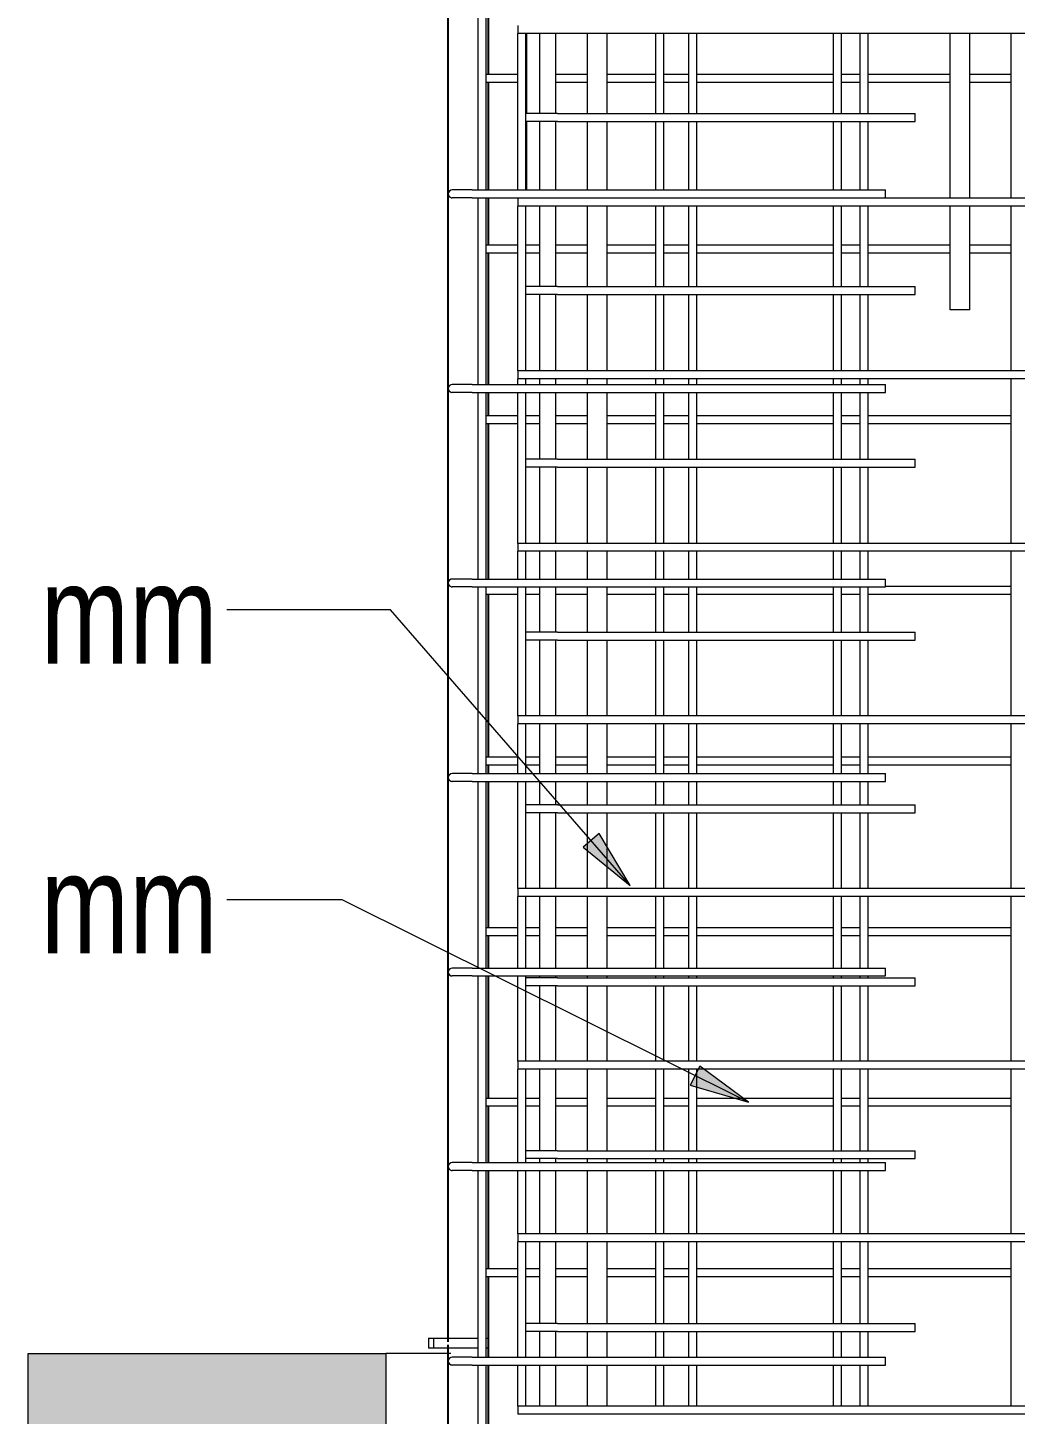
# Model space of a CAD drawing. Header units: millimetres. Extents: x 1454 to 26503, y -2036 to 18825.
# Drawn here: x 3916 to 4909, y 1588 to 2984 of the extents above; entities that cross this region are included whole.
import ezdxf

# ---------------------------------------------------------------- set-up
doc = ezdxf.new("R2010")
doc.units = ezdxf.units.MM
doc.linetypes.add('Dash', pattern=[6.36, 3.18, -3.18])
for name, color, linetype, lineweight in [('A-GENM', 13, 'Continuous', 18), ('A-WALL', 113, 'Continuous', 25), ('A-WALL-HDLN', 110, 'Dash', 25), ('G-ANNO-SYMB', 111, 'Continuous', 9), ('S-RBAR', 171, 'Continuous', 18), ('S-RBAR-IDEN', 171, 'Continuous', 9)]:
    doc.layers.add(name, color=color, linetype=linetype, lineweight=lineweight)
doc.styles.add('Nirmala UI Semilight', font='NirmalaS.ttf', dxfattribs={"width": 0.8, "height": 100})

# ---------------------------------------------------------------- blocks, each defined once
blk = doc.blocks.new('RR spread anchor face based - RR-SA-3_0-200-1876459-Elevation Front 1')
at = {"layer": 'A-GENM'}
for p, q in [((4318.8, 3140), (4323.8, 3140)), ((4318.8, 3140), (4318.8, 3130)), ((4323.8, 3130), (4318.8, 3130)), ((4323.8, 3140), (4368.8, 3140)), ((4323.8, 3140), (4323.8, 3130)), ((4368.8, 3130), (4323.8, 3130)), ((4376.8, 3140), (4378.8, 3140)), ((4378.8, 3130), (4376.8, 3130))]:
    blk.add_line(p, q, dxfattribs=at)
blk = doc.blocks.new('Detail View - M_Section Tail - Filled Horizontal-14034-Elevation Front 1')
at = {"layer": 'G-ANNO-SYMB'}
blk.add_hatch(color=256, dxfattribs=at).paths.add_polyline_path([(4275.8, 3669.7), (4275.8, 3749.7), (3915.8, 3749.7), (3915.8, 3669.7)])
for p, q in [((3915.8, 3669.7), (3915.8, 3749.7)), ((3915.8, 3749.7), (4275.8, 3749.7)), ((4275.8, 3749.7), (4275.8, 3669.7)), ((4275.8, 3669.7), (3915.8, 3669.7))]:
    blk.add_line(p, q, dxfattribs=at)

msp = doc.modelspace()

# ---------------------------------------------------------------- hatches: boundary and pattern name
at = {"layer": 'S-RBAR-IDEN'}
for points in [[(4521.93873, 2120.79915), (4490.53874, 2173.00997), (4474.57524, 2159.12184)], [(4640.77009, 1902.52737), (4591.79703, 1938.77054), (4582.35457, 1919.83504)]]:
    msp.add_hatch(color=256, dxfattribs=at).paths.add_polyline_path(points)

# ---------------------------------------------------------------- linework, layer by layer
at = {"layer": 'A-WALL'}
for p, q in [((4338.8071, 1665), (4338.8071, 3130)), ((4378.8071, 3008.6), (4378.8071, 2936.96552)), ((4378.8071, 2928.96552), (4378.8071, 2820.8)), ((4378.8071, 2812.8), (4378.8071, 2765.2069)), ((4378.8071, 2757.2069), (4378.8071, 2625)), ((4378.8071, 2617), (4378.8071, 2593.44828)), ((4378.8071, 2585.44828), (4378.8071, 2429.2)), ((4378.8071, 2413.68966), (4378.8071, 2249.93103)), ((4378.8071, 2241.93103), (4378.8071, 2233.80212)), ((4378.8071, 2225.4), (4378.8071, 2078.17241)), ((4378.8071, 2070.17241), (4378.8071, 2037.6)), ((4378.8071, 2029.54373), (4378.8071, 1906.41379)), ((4378.8071, 1898.41379), (4378.8071, 1841.8)), ((4378.8071, 1833.8), (4378.8071, 1734.65517)), ((4378.8071, 1726.65517), (4378.8071, 1646)), ((4338.8071, 649.9), (4338.8071, 1655)), ((4378.8071, 1638), (4378.8071, 1562.89655))]:
    msp.add_line(p, q, dxfattribs=at)
at = {"layer": 'A-WALL-HDLN'}
msp.add_line((4338.8071, 1655.04961), (4338.8071, 1664.95039), dxfattribs=at)
at = {"layer": 'G-ANNO-SYMB'}
msp.add_line((4341.4818, 1649.65673), (4275.78677, 1649.65673), dxfattribs=at)
at = {"layer": 'S-RBAR'}
for p, q in [((4368.8071, 2820.8), (4368.8071, 3008.6)), ((4376.8071, 2820.8), (4376.8071, 3008.6)), ((4408.8071, 2986.26923), (4408.8071, 2978.26923)), ((4408.8071, 2820.8), (4408.8071, 2978.26923)), ((5620.90093, 2978.26923), (4408.8071, 2978.26923)), ((4416.8071, 2820.8), (4416.8071, 2978.26923)), ((4417.54511, 2978.26923), (4417.54511, 2897.64189)), ((4431.06129, 2897.64189), (4431.06129, 2978.26923)), ((4447.06129, 2897.64189), (4447.06129, 2978.26923)), ((4478.8071, 2897.64018), (4478.8071, 2978.26923)), ((4498.8071, 2897.64018), (4498.8071, 2978.26923)), ((4547.67738, 2897.64018), (4547.67738, 2978.26923)), ((4555.67738, 2897.64018), (4555.67738, 2978.26923)), ((4581.01071, 2897.64018), (4581.01071, 2978.26923)), ((4589.01071, 2897.64018), (4589.01071, 2978.26923)), ((4726.54766, 2897.64018), (4726.54766, 2978.26923)), ((4734.54766, 2897.64018), (4734.54766, 2978.26923)), ((4753.21433, 2897.64018), (4753.21433, 2978.26923)), ((4761.21433, 2897.64018), (4761.21433, 2978.26923)), ((4843.8071, 2812.53846), (4843.8071, 2978.26923)), ((4863.8071, 2812.53846), (4863.8071, 2978.26923)), ((4905.41794, 2812.53846), (4905.41794, 2978.26923)), ((4408.8071, 2936.96552), (4376.8071, 2936.96552)), ((4417.54511, 2936.96552), (4416.8071, 2936.96552)), ((4478.8071, 2936.96552), (4447.06129, 2936.96552)), ((4547.67738, 2936.96552), (4498.8071, 2936.96552)), ((4581.01071, 2936.96552), (4555.67738, 2936.96552)), ((4726.54766, 2936.96552), (4589.01071, 2936.96552)), ((4753.21433, 2936.96552), (4734.54766, 2936.96552)), ((4843.8071, 2936.96552), (4761.21433, 2936.96552)), ((4905.41794, 2936.96552), (4863.8071, 2936.96552)), ((4408.8071, 2928.96552), (4376.8071, 2928.96552)), ((4417.54511, 2928.96552), (4416.8071, 2928.96552)), ((4478.8071, 2928.96552), (4447.06129, 2928.96552)), ((4547.67738, 2928.96552), (4498.8071, 2928.96552)), ((4581.01071, 2928.96552), (4555.67738, 2928.96552)), ((4726.54766, 2928.96552), (4589.01071, 2928.96552)), ((4753.21433, 2928.96552), (4734.54766, 2928.96552)), ((4843.8071, 2928.96552), (4761.21433, 2928.96552)), ((4905.41794, 2928.96552), (4863.8071, 2928.96552)), ((4448.8071, 2897.64018), (4416.14832, 2897.64018)), ((4448.8071, 2889.64018), (4416.14832, 2889.64018)), ((4417.54511, 2889.64018), (4417.54511, 2820.8)), ((4431.06129, 2820.8), (4431.06129, 2889.64018)), ((4447.06129, 2820.8), (4447.06129, 2889.64018)), ((4448.8071, 2897.64018), (4808.8071, 2897.64018)), ((4448.8071, 2889.64018), (4808.8071, 2889.64018)), ((4478.8071, 2820.8), (4478.8071, 2889.64018)), ((4498.8071, 2820.8), (4498.8071, 2889.64018)), ((4547.67738, 2820.8), (4547.67738, 2889.64018)), ((4555.67738, 2820.8), (4555.67738, 2889.64018)), ((4581.01071, 2820.8), (4581.01071, 2889.64018)), ((4589.01071, 2820.8), (4589.01071, 2889.64018)), ((4726.54766, 2820.8), (4726.54766, 2889.64018)), ((4734.54766, 2820.8), (4734.54766, 2889.64018)), ((4753.21433, 2820.8), (4753.21433, 2889.64018)), ((4761.21433, 2820.8), (4761.21433, 2889.64018)), ((4808.8071, 2889.64018), (4808.8071, 2897.64018)), ((4362.8071, 2820.8), (4342.8071, 2820.8)), ((4362.8071, 2820.8), (4778.8071, 2820.8)), ((4778.8071, 2812.8), (4778.8071, 2820.8)), ((4362.8071, 2812.8), (4342.8071, 2812.8)), ((4362.8071, 2812.8), (4778.8071, 2812.8)), ((4368.8071, 2625), (4368.8071, 2812.8)), ((4376.8071, 2625), (4376.8071, 2812.8)), ((5609.73849, 2812.53846), (4408.8071, 2812.53846)), ((4408.8071, 2812.53846), (4408.8071, 2804.53846)), ((4408.8071, 2638.80769), (4408.8071, 2804.53846)), ((5608.32788, 2804.53846), (4408.8071, 2804.53846)), ((4416.8071, 2638.80769), (4416.8071, 2804.53846)), ((4431.06129, 2723.6598), (4431.06129, 2804.53846)), ((4447.06129, 2723.6598), (4447.06129, 2804.53846)), ((4478.8071, 2723.6598), (4478.8071, 2804.53846)), ((4498.8071, 2723.6598), (4498.8071, 2804.53846)), ((4547.67738, 2723.6598), (4547.67738, 2804.53846)), ((4555.67738, 2723.6598), (4555.67738, 2804.53846)), ((4581.01071, 2723.6598), (4581.01071, 2804.53846)), ((4589.01071, 2723.6598), (4589.01071, 2804.53846)), ((4726.54766, 2723.6598), (4726.54766, 2804.53846)), ((4734.54766, 2723.6598), (4734.54766, 2804.53846)), ((4753.21433, 2723.6598), (4753.21433, 2804.53846)), ((4761.21433, 2723.6598), (4761.21433, 2804.53846)), ((4843.8071, 2700), (4843.8071, 2804.53846)), ((4863.8071, 2700), (4863.8071, 2804.53846)), ((4905.41794, 2638.80769), (4905.41794, 2804.53846)), ((4408.8071, 2765.2069), (4376.8071, 2765.2069)), ((4431.06129, 2765.2069), (4416.8071, 2765.2069)), ((4478.8071, 2765.2069), (4447.06129, 2765.2069)), ((4547.67738, 2765.2069), (4498.8071, 2765.2069)), ((4581.01071, 2765.2069), (4555.67738, 2765.2069)), ((4726.54766, 2765.2069), (4589.01071, 2765.2069)), ((4753.21433, 2765.2069), (4734.54766, 2765.2069)), ((4843.8071, 2765.2069), (4761.21433, 2765.2069)), ((4905.41794, 2765.2069), (4863.8071, 2765.2069)), ((4408.8071, 2757.2069), (4376.8071, 2757.2069)), ((4431.06129, 2757.2069), (4416.8071, 2757.2069)), ((4478.8071, 2757.2069), (4447.06129, 2757.2069)), ((4547.67738, 2757.2069), (4498.8071, 2757.2069)), ((4581.01071, 2757.2069), (4555.67738, 2757.2069)), ((4726.54766, 2757.2069), (4589.01071, 2757.2069)), ((4753.21433, 2757.2069), (4734.54766, 2757.2069)), ((4843.8071, 2757.2069), (4761.21433, 2757.2069)), ((4905.41794, 2757.2069), (4863.8071, 2757.2069)), ((4448.8071, 2723.6598), (4416.14832, 2723.6598)), ((4448.8071, 2723.6598), (4808.8071, 2723.6598)), ((4808.8071, 2715.6598), (4808.8071, 2723.6598)), ((4448.8071, 2715.6598), (4416.14832, 2715.6598)), ((4431.06129, 2638.80769), (4431.06129, 2715.6598)), ((4447.06129, 2638.80769), (4447.06129, 2715.6598)), ((4448.8071, 2715.6598), (4808.8071, 2715.6598)), ((4478.8071, 2638.80769), (4478.8071, 2715.6598)), ((4498.8071, 2638.80769), (4498.8071, 2715.6598)), ((4547.67738, 2638.80769), (4547.67738, 2715.6598)), ((4555.67738, 2638.80769), (4555.67738, 2715.6598)), ((4581.01071, 2638.80769), (4581.01071, 2715.6598)), ((4589.01071, 2638.80769), (4589.01071, 2715.6598)), ((4726.54766, 2638.80769), (4726.54766, 2715.6598)), ((4734.54766, 2638.80769), (4734.54766, 2715.6598)), ((4753.21433, 2638.80769), (4753.21433, 2715.6598)), ((4761.21433, 2638.80769), (4761.21433, 2715.6598)), ((4863.8071, 2700), (4843.8071, 2700)), ((5586.90093, 2638.80769), (4408.8071, 2638.80769)), ((4408.8071, 2638.80769), (4408.8071, 2630.80769)), ((4362.8071, 2625), (4342.8071, 2625)), ((4362.8071, 2625), (4778.8071, 2625)), ((4408.8071, 2625), (4408.8071, 2630.80769)), ((5586.90093, 2630.80769), (4408.8071, 2630.80769)), ((4416.8071, 2625), (4416.8071, 2630.80769)), ((4431.06129, 2625), (4431.06129, 2630.80769)), ((4447.06129, 2625), (4447.06129, 2630.80769)), ((4478.8071, 2625), (4478.8071, 2630.80769)), ((4498.8071, 2625), (4498.8071, 2630.80769)), ((4547.67738, 2625), (4547.67738, 2630.80769)), ((4555.67738, 2625), (4555.67738, 2630.80769)), ((4581.01071, 2625), (4581.01071, 2630.80769)), ((4589.01071, 2625), (4589.01071, 2630.80769)), ((4726.54766, 2625), (4726.54766, 2630.80769)), ((4734.54766, 2625), (4734.54766, 2630.80769)), ((4753.21433, 2625), (4753.21433, 2630.80769)), ((4761.21433, 2625), (4761.21433, 2630.80769)), ((4778.8071, 2617), (4778.8071, 2625)), ((4905.41794, 2465.07692), (4905.41794, 2630.80769)), ((4362.8071, 2617), (4342.8071, 2617)), ((4362.8071, 2617), (4778.8071, 2617)), ((4368.8071, 2429.2), (4368.8071, 2617)), ((4376.8071, 2429.2), (4376.8071, 2617)), ((4408.8071, 2465.07692), (4408.8071, 2617)), ((4416.8071, 2465.07692), (4416.8071, 2617)), ((4431.06129, 2549.67941), (4431.06129, 2617)), ((4447.06129, 2549.67941), (4447.06129, 2617)), ((4478.8071, 2549.67941), (4478.8071, 2617)), ((4498.8071, 2549.67941), (4498.8071, 2617)), ((4547.67738, 2549.67941), (4547.67738, 2617)), ((4555.67738, 2549.67941), (4555.67738, 2617)), ((4581.01071, 2549.67941), (4581.01071, 2617)), ((4589.01071, 2549.67941), (4589.01071, 2617)), ((4726.54766, 2549.67941), (4726.54766, 2617)), ((4734.54766, 2549.67941), (4734.54766, 2617)), ((4753.21433, 2549.67941), (4753.21433, 2617)), ((4761.21433, 2549.67941), (4761.21433, 2617)), ((4408.8071, 2593.44828), (4376.8071, 2593.44828)), ((4408.8071, 2585.44828), (4376.8071, 2585.44828)), ((4431.06129, 2593.44828), (4416.8071, 2593.44828)), ((4431.06129, 2585.44828), (4416.8071, 2585.44828)), ((4478.8071, 2593.44828), (4447.06129, 2593.44828)), ((4478.8071, 2585.44828), (4447.06129, 2585.44828)), ((4547.67738, 2593.44828), (4498.8071, 2593.44828)), ((4547.67738, 2585.44828), (4498.8071, 2585.44828)), ((4581.01071, 2593.44828), (4555.67738, 2593.44828)), ((4581.01071, 2585.44828), (4555.67738, 2585.44828)), ((4726.54766, 2593.44828), (4589.01071, 2593.44828)), ((4726.54766, 2585.44828), (4589.01071, 2585.44828)), ((4753.21433, 2593.44828), (4734.54766, 2593.44828)), ((4753.21433, 2585.44828), (4734.54766, 2585.44828)), ((4905.41794, 2593.44828), (4761.21433, 2593.44828)), ((4905.41794, 2585.44828), (4761.21433, 2585.44828)), ((4448.8071, 2549.67941), (4416.14832, 2549.67941)), ((4448.8071, 2541.67941), (4416.14832, 2541.67941)), ((4431.06129, 2465.07692), (4431.06129, 2541.67941)), ((4447.06129, 2465.07692), (4447.06129, 2541.67941)), ((4448.8071, 2549.67941), (4808.8071, 2549.67941)), ((4448.8071, 2541.67941), (4808.8071, 2541.67941)), ((4478.8071, 2465.07692), (4478.8071, 2541.67941)), ((4498.8071, 2465.07692), (4498.8071, 2541.67941)), ((4547.67738, 2465.07692), (4547.67738, 2541.67941)), ((4555.67738, 2465.07692), (4555.67738, 2541.67941)), ((4581.01071, 2465.07692), (4581.01071, 2541.67941)), ((4589.01071, 2465.07692), (4589.01071, 2541.67941)), ((4726.54766, 2465.07692), (4726.54766, 2541.67941)), ((4734.54766, 2465.07692), (4734.54766, 2541.67941)), ((4753.21433, 2465.07692), (4753.21433, 2541.67941)), ((4761.21433, 2465.07692), (4761.21433, 2541.67941)), ((4808.8071, 2541.67941), (4808.8071, 2549.67941)), ((5586.90093, 2465.07692), (4408.8071, 2465.07692)), ((4408.8071, 2465.07692), (4408.8071, 2457.07692)), ((4408.8071, 2429.2), (4408.8071, 2457.07692)), ((5586.90093, 2457.07692), (4408.8071, 2457.07692)), ((4416.8071, 2429.2), (4416.8071, 2457.07692)), ((4431.06129, 2429.2), (4431.06129, 2457.07692)), ((4447.06129, 2429.2), (4447.06129, 2457.07692)), ((4478.8071, 2429.2), (4478.8071, 2457.07692)), ((4498.8071, 2429.2), (4498.8071, 2457.07692)), ((4547.67738, 2429.2), (4547.67738, 2457.07692)), ((4555.67738, 2429.2), (4555.67738, 2457.07692)), ((4581.01071, 2429.2), (4581.01071, 2457.07692)), ((4589.01071, 2429.2), (4589.01071, 2457.07692)), ((4726.54766, 2429.2), (4726.54766, 2457.07692)), ((4734.54766, 2429.2), (4734.54766, 2457.07692)), ((4753.21433, 2429.2), (4753.21433, 2457.07692)), ((4761.21433, 2429.2), (4761.21433, 2457.07692)), ((4905.41794, 2291.34615), (4905.41794, 2457.07692)), ((4362.8071, 2429.2), (4342.8071, 2429.2)), ((4362.8071, 2429.2), (4778.8071, 2429.2)), ((4778.8071, 2421.2), (4778.8071, 2429.2)), ((4362.8071, 2421.2), (4342.8071, 2421.2)), ((4362.8071, 2421.2), (4778.8071, 2421.2)), ((4368.8071, 2233.80212), (4368.8071, 2421.2)), ((4376.8071, 2233.80212), (4376.8071, 2421.2)), ((4408.8071, 2291.34615), (4408.8071, 2421.2)), ((4416.8071, 2291.34615), (4416.8071, 2421.2)), ((4431.06129, 2375.69903), (4431.06129, 2421.2)), ((4447.06129, 2375.69903), (4447.06129, 2421.2)), ((4478.8071, 2375.69903), (4478.8071, 2421.2)), ((4498.8071, 2375.69903), (4498.8071, 2421.2)), ((4547.67738, 2375.69903), (4547.67738, 2421.2)), ((4555.67738, 2375.69903), (4555.67738, 2421.2)), ((4581.01071, 2375.69903), (4581.01071, 2421.2)), ((4589.01071, 2375.69903), (4589.01071, 2421.2)), ((4726.54766, 2375.69903), (4726.54766, 2421.2)), ((4734.54766, 2375.69903), (4734.54766, 2421.2)), ((4753.21433, 2375.69903), (4753.21433, 2421.2)), ((4761.21433, 2375.69903), (4761.21433, 2421.2)), ((4905.41794, 2421.68966), (4778.8071, 2421.68966)), ((4408.8071, 2413.68966), (4376.8071, 2413.68966)), ((4431.06129, 2413.68966), (4416.8071, 2413.68966)), ((4478.8071, 2413.68966), (4447.06129, 2413.68966)), ((4547.67738, 2413.68966), (4498.8071, 2413.68966)), ((4581.01071, 2413.68966), (4555.67738, 2413.68966)), ((4726.54766, 2413.68966), (4589.01071, 2413.68966)), ((4753.21433, 2413.68966), (4734.54766, 2413.68966)), ((4905.41794, 2413.68966), (4761.21433, 2413.68966)), ((4448.8071, 2375.69903), (4416.14832, 2375.69903)), ((4448.8071, 2375.69903), (4808.8071, 2375.69903)), ((4808.8071, 2367.69903), (4808.8071, 2375.69903)), ((4448.8071, 2367.69903), (4416.14832, 2367.69903)), ((4431.06129, 2291.34615), (4431.06129, 2367.69903)), ((4447.06129, 2291.34615), (4447.06129, 2367.69903)), ((4448.8071, 2367.69903), (4808.8071, 2367.69903)), ((4478.8071, 2291.34615), (4478.8071, 2367.69903)), ((4498.8071, 2291.34615), (4498.8071, 2367.69903)), ((4547.67738, 2291.34615), (4547.67738, 2367.69903)), ((4555.67738, 2291.34615), (4555.67738, 2367.69903)), ((4581.01071, 2291.34615), (4581.01071, 2367.69903)), ((4589.01071, 2291.34615), (4589.01071, 2367.69903)), ((4726.54766, 2291.34615), (4726.54766, 2367.69903)), ((4734.54766, 2291.34615), (4734.54766, 2367.69903)), ((4753.21433, 2291.34615), (4753.21433, 2367.69903)), ((4761.21433, 2291.34615), (4761.21433, 2367.69903)), ((5579.25428, 2291.34615), (4408.8071, 2291.34615)), ((4408.8071, 2291.34615), (4408.8071, 2283.34615)), ((4408.8071, 2233.80212), (4408.8071, 2283.34615)), ((5586.90093, 2283.34615), (4408.8071, 2283.34615)), ((4416.8071, 2233.80212), (4416.8071, 2283.34615)), ((4431.06129, 2233.80212), (4431.06129, 2283.34615)), ((4447.06129, 2233.80212), (4447.06129, 2283.34615)), ((4478.8071, 2233.4), (4478.8071, 2283.34615)), ((4498.8071, 2233.4), (4498.8071, 2283.34615)), ((4547.67738, 2233.4), (4547.67738, 2283.34615)), ((4555.67738, 2233.4), (4555.67738, 2283.34615)), ((4581.01071, 2233.4), (4581.01071, 2283.34615)), ((4589.01071, 2233.4), (4589.01071, 2283.34615)), ((4726.54766, 2233.4), (4726.54766, 2283.34615)), ((4734.54766, 2233.4), (4734.54766, 2283.34615)), ((4753.21433, 2233.4), (4753.21433, 2283.34615)), ((4761.21433, 2233.4), (4761.21433, 2283.34615)), ((4905.41794, 2117.61538), (4905.41794, 2283.34615)), ((4408.8071, 2249.93103), (4376.8071, 2249.93103)), ((4431.06129, 2249.93103), (4416.8071, 2249.93103)), ((4478.8071, 2249.93103), (4447.06129, 2249.93103)), ((4547.67738, 2249.93103), (4498.8071, 2249.93103)), ((4581.01071, 2249.93103), (4555.67738, 2249.93103)), ((4726.54766, 2249.93103), (4589.01071, 2249.93103)), ((4753.21433, 2249.93103), (4734.54766, 2249.93103)), ((4905.41794, 2249.93103), (4761.21433, 2249.93103)), ((4362.8071, 2233.4), (4342.8071, 2233.4)), ((4362.8071, 2233.4), (4778.8071, 2233.4)), ((4408.8071, 2241.93103), (4376.8071, 2241.93103)), ((4431.06129, 2241.93103), (4416.8071, 2241.93103)), ((4478.8071, 2241.93103), (4447.06129, 2241.93103)), ((4547.67738, 2241.93103), (4498.8071, 2241.93103)), ((4581.01071, 2241.93103), (4555.67738, 2241.93103)), ((4726.54766, 2241.93103), (4589.01071, 2241.93103)), ((4753.21433, 2241.93103), (4734.54766, 2241.93103)), ((4905.41794, 2241.93103), (4761.21433, 2241.93103)), ((4778.8071, 2225.4), (4778.8071, 2233.4)), ((4362.8071, 2225.4), (4342.8071, 2225.4)), ((4362.8071, 2225.4), (4778.8071, 2225.4)), ((4368.8071, 2037.6), (4368.8071, 2225.4)), ((4376.8071, 2037.6), (4376.8071, 2225.4)), ((4408.8071, 2117.61538), (4408.8071, 2225.4)), ((4416.8071, 2117.61538), (4416.8071, 2225.4)), ((4431.06129, 2201.71864), (4431.06129, 2225.4)), ((4447.06129, 2201.71864), (4447.06129, 2225.4)), ((4478.8071, 2201.71864), (4478.8071, 2225.4)), ((4498.8071, 2201.71864), (4498.8071, 2225.4)), ((4547.67738, 2201.71864), (4547.67738, 2225.4)), ((4555.67738, 2201.71864), (4555.67738, 2225.4)), ((4581.01071, 2201.71864), (4581.01071, 2225.4)), ((4589.01071, 2201.71864), (4589.01071, 2225.4)), ((4726.54766, 2201.71864), (4726.54766, 2225.4)), ((4734.54766, 2201.71864), (4734.54766, 2225.4)), ((4753.21433, 2201.71864), (4753.21433, 2225.4)), ((4761.21433, 2201.71864), (4761.21433, 2225.4)), ((4448.8071, 2201.71864), (4416.14832, 2201.71864)), ((4448.8071, 2193.71864), (4416.14832, 2193.71864)), ((4431.06129, 2117.61538), (4431.06129, 2193.71864)), ((4447.06129, 2117.61538), (4447.06129, 2193.71864)), ((4448.8071, 2201.71864), (4808.8071, 2201.71864)), ((4448.8071, 2193.71864), (4808.8071, 2193.71864)), ((4478.8071, 2117.61538), (4478.8071, 2193.71864)), ((4498.8071, 2117.61538), (4498.8071, 2193.71864)), ((4547.67738, 2117.61538), (4547.67738, 2193.71864)), ((4555.67738, 2117.61538), (4555.67738, 2193.71864)), ((4581.01071, 2117.61538), (4581.01071, 2193.71864)), ((4589.01071, 2117.61538), (4589.01071, 2193.71864)), ((4726.54766, 2117.61538), (4726.54766, 2193.71864)), ((4734.54766, 2117.61538), (4734.54766, 2193.71864)), ((4753.21433, 2117.61538), (4753.21433, 2193.71864)), ((4761.21433, 2117.61538), (4761.21433, 2193.71864)), ((4808.8071, 2193.71864), (4808.8071, 2201.71864)), ((5586.90093, 2117.61538), (4408.8071, 2117.61538)), ((4408.8071, 2117.61538), (4408.8071, 2109.61538)), ((4408.8071, 2037.6), (4408.8071, 2109.61538)), ((5586.90093, 2109.61538), (4408.8071, 2109.61538)), ((4416.8071, 2037.6), (4416.8071, 2109.61538)), ((4431.06129, 2037.6), (4431.06129, 2109.61538)), ((4447.06129, 2037.6), (4447.06129, 2109.61538)), ((4478.8071, 2037.6), (4478.8071, 2109.61538)), ((4498.8071, 2037.6), (4498.8071, 2109.61538)), ((4547.67738, 2037.6), (4547.67738, 2109.61538)), ((4555.67738, 2037.6), (4555.67738, 2109.61538)), ((4581.01071, 2037.6), (4581.01071, 2109.61538)), ((4589.01071, 2037.6), (4589.01071, 2109.61538)), ((4726.54766, 2037.6), (4726.54766, 2109.61538)), ((4734.54766, 2037.6), (4734.54766, 2109.61538)), ((4753.21433, 2037.6), (4753.21433, 2109.61538)), ((4761.21433, 2037.6), (4761.21433, 2109.61538)), ((4905.41794, 1943.88462), (4905.41794, 2109.61538)), ((4408.8071, 2078.17241), (4376.8071, 2078.17241)), ((4408.8071, 2070.17241), (4376.8071, 2070.17241)), ((4431.06129, 2078.17241), (4416.8071, 2078.17241)), ((4431.06129, 2070.17241), (4416.8071, 2070.17241)), ((4478.8071, 2078.17241), (4447.06129, 2078.17241)), ((4478.8071, 2070.17241), (4447.06129, 2070.17241)), ((4547.67738, 2078.17241), (4498.8071, 2078.17241)), ((4547.67738, 2070.17241), (4498.8071, 2070.17241)), ((4581.01071, 2078.17241), (4555.67738, 2078.17241)), ((4581.01071, 2070.17241), (4555.67738, 2070.17241)), ((4726.54766, 2078.17241), (4589.01071, 2078.17241)), ((4726.54766, 2070.17241), (4589.01071, 2070.17241)), ((4753.21433, 2078.17241), (4734.54766, 2078.17241)), ((4753.21433, 2070.17241), (4734.54766, 2070.17241)), ((4905.41794, 2078.17241), (4761.21433, 2078.17241)), ((4905.41794, 2070.17241), (4761.21433, 2070.17241)), ((4362.8071, 2037.6), (4342.8071, 2037.6)), ((4362.8071, 2029.6), (4342.8071, 2029.6)), ((4362.8071, 2037.6), (4778.8071, 2037.6)), ((4362.8071, 2029.6), (4778.8071, 2029.6)), ((4368.8071, 1841.8), (4368.8071, 2029.54373)), ((4376.8071, 1841.8), (4376.8071, 2029.54373)), ((4408.8071, 1943.88462), (4408.8071, 2029.54373)), ((4448.8071, 2027.73826), (4416.14832, 2027.73826)), ((4416.8071, 1943.88462), (4416.8071, 2029.54373)), ((4431.06129, 2027.73826), (4431.06129, 2029.54373)), ((4447.06129, 2027.73826), (4447.06129, 2029.54373)), ((4448.8071, 2027.73826), (4808.8071, 2027.73826)), ((4478.8071, 2027.73826), (4478.8071, 2029.6)), ((4498.8071, 2027.73826), (4498.8071, 2029.6)), ((4547.67738, 2027.73826), (4547.67738, 2029.6)), ((4555.67738, 2027.73826), (4555.67738, 2029.6)), ((4581.01071, 2027.73826), (4581.01071, 2029.6)), ((4589.01071, 2027.73826), (4589.01071, 2029.6)), ((4726.54766, 2027.73826), (4726.54766, 2029.6)), ((4734.54766, 2027.73826), (4734.54766, 2029.6)), ((4753.21433, 2027.73826), (4753.21433, 2029.6)), ((4761.21433, 2027.73826), (4761.21433, 2029.6)), ((4778.8071, 2029.6), (4778.8071, 2037.6)), ((4808.8071, 2019.73826), (4808.8071, 2027.73826)), ((4448.8071, 2019.73826), (4416.14832, 2019.73826)), ((4431.06129, 1943.88462), (4431.06129, 2019.73826)), ((4447.06129, 1943.88462), (4447.06129, 2019.73826)), ((4448.8071, 2019.73826), (4808.8071, 2019.73826)), ((4478.8071, 1943.88462), (4478.8071, 2019.73826)), ((4498.8071, 1943.88462), (4498.8071, 2019.73826)), ((4547.67738, 1943.88462), (4547.67738, 2019.73826)), ((4555.67738, 1943.88462), (4555.67738, 2019.73826)), ((4581.01071, 1943.88462), (4581.01071, 2019.73826)), ((4589.01071, 1943.88462), (4589.01071, 2019.73826)), ((4726.54766, 1943.88462), (4726.54766, 2019.73826)), ((4734.54766, 1943.88462), (4734.54766, 2019.73826)), ((4753.21433, 1943.88462), (4753.21433, 2019.73826)), ((4761.21433, 1943.88462), (4761.21433, 2019.73826)), ((5586.90093, 1943.88462), (4408.8071, 1943.88462)), ((4408.8071, 1943.88462), (4408.8071, 1935.88462)), ((4408.8071, 1841.8), (4408.8071, 1935.88462)), ((5586.90093, 1935.88462), (4408.8071, 1935.88462)), ((4416.8071, 1841.8), (4416.8071, 1935.88462)), ((4431.06129, 1853.75787), (4431.06129, 1935.88462)), ((4447.06129, 1853.75787), (4447.06129, 1935.88462)), ((4478.8071, 1853.75787), (4478.8071, 1935.88462)), ((4498.8071, 1853.75787), (4498.8071, 1935.88462)), ((4547.67738, 1853.75787), (4547.67738, 1935.88462)), ((4555.67738, 1853.75787), (4555.67738, 1935.88462)), ((4581.01071, 1853.75787), (4581.01071, 1935.88462)), ((4589.01071, 1853.75787), (4589.01071, 1935.88462)), ((4726.54766, 1853.75787), (4726.54766, 1935.88462)), ((4734.54766, 1853.75787), (4734.54766, 1935.88462)), ((4753.21433, 1853.75787), (4753.21433, 1935.88462)), ((4761.21433, 1853.75787), (4761.21433, 1935.88462)), ((4905.41794, 1770.15385), (4905.41794, 1935.88462)), ((4408.8071, 1906.41379), (4376.8071, 1906.41379)), ((4408.8071, 1898.41379), (4376.8071, 1898.41379)), ((4431.06129, 1906.41379), (4416.8071, 1906.41379)), ((4431.06129, 1898.41379), (4416.8071, 1898.41379)), ((4478.8071, 1906.41379), (4447.06129, 1906.41379)), ((4478.8071, 1898.41379), (4447.06129, 1898.41379)), ((4547.67738, 1906.41379), (4498.8071, 1906.41379)), ((4547.67738, 1898.41379), (4498.8071, 1898.41379)), ((4581.01071, 1906.41379), (4555.67738, 1906.41379)), ((4581.01071, 1898.41379), (4555.67738, 1898.41379)), ((4726.54766, 1906.41379), (4589.01071, 1906.41379)), ((4726.54766, 1898.41379), (4589.01071, 1898.41379)), ((4753.21433, 1906.41379), (4734.54766, 1906.41379)), ((4753.21433, 1898.41379), (4734.54766, 1898.41379)), ((4905.41794, 1906.41379), (4761.21433, 1906.41379)), ((4905.41794, 1898.41379), (4761.21433, 1898.41379)), ((4448.8071, 1853.75787), (4416.14832, 1853.75787)), ((4448.8071, 1845.75787), (4416.14832, 1845.75787)), ((4431.06129, 1841.8), (4431.06129, 1845.75787)), ((4447.06129, 1841.8), (4447.06129, 1845.75787)), ((4448.8071, 1853.75787), (4808.8071, 1853.75787)), ((4448.8071, 1845.75787), (4808.8071, 1845.75787)), ((4478.8071, 1841.8), (4478.8071, 1845.75787)), ((4498.8071, 1841.8), (4498.8071, 1845.75787)), ((4547.67738, 1841.8), (4547.67738, 1845.75787)), ((4555.67738, 1841.8), (4555.67738, 1845.75787)), ((4581.01071, 1841.8), (4581.01071, 1845.75787)), ((4589.01071, 1841.8), (4589.01071, 1845.75787)), ((4726.54766, 1841.8), (4726.54766, 1845.75787)), ((4734.54766, 1841.8), (4734.54766, 1845.75787)), ((4753.21433, 1841.8), (4753.21433, 1845.75787)), ((4761.21433, 1841.8), (4761.21433, 1845.75787)), ((4808.8071, 1845.75787), (4808.8071, 1853.75787)), ((4362.8071, 1841.8), (4342.8071, 1841.8)), ((4362.8071, 1833.8), (4342.8071, 1833.8)), ((4362.8071, 1841.8), (4778.8071, 1841.8)), ((4362.8071, 1833.8), (4778.8071, 1833.8)), ((4368.8071, 1646), (4368.8071, 1833.8)), ((4376.8071, 1646), (4376.8071, 1833.8)), ((4408.8071, 1770.15385), (4408.8071, 1833.8)), ((4416.8071, 1770.15385), (4416.8071, 1833.8)), ((4431.06129, 1770.15385), (4431.06129, 1833.8)), ((4447.06129, 1770.15385), (4447.06129, 1833.8)), ((4478.8071, 1770.15385), (4478.8071, 1833.8)), ((4498.8071, 1770.15385), (4498.8071, 1833.8)), ((4547.67738, 1770.15385), (4547.67738, 1833.8)), ((4555.67738, 1770.15385), (4555.67738, 1833.8)), ((4581.01071, 1770.15385), (4581.01071, 1833.8)), ((4589.01071, 1770.15385), (4589.01071, 1833.8)), ((4726.54766, 1770.15385), (4726.54766, 1833.8)), ((4734.54766, 1770.15385), (4734.54766, 1833.8)), ((4753.21433, 1770.15385), (4753.21433, 1833.8)), ((4761.21433, 1770.15385), (4761.21433, 1833.8)), ((4778.8071, 1833.8), (4778.8071, 1841.8)), ((5586.90093, 1770.15385), (4408.8071, 1770.15385)), ((4408.8071, 1770.15385), (4408.8071, 1762.15385)), ((4408.8071, 1646), (4408.8071, 1762.15385)), ((5582.8071, 1762.15385), (4408.8071, 1762.15385)), ((4416.8071, 1646), (4416.8071, 1762.15385)), ((4431.06129, 1679.77749), (4431.06129, 1762.15385)), ((4447.06129, 1679.77749), (4447.06129, 1762.15385)), ((4478.8071, 1679.77749), (4478.8071, 1762.15385)), ((4498.8071, 1679.77749), (4498.8071, 1762.15385)), ((4547.67738, 1679.77749), (4547.67738, 1762.15385)), ((4555.67738, 1679.77749), (4555.67738, 1762.15385)), ((4581.01071, 1679.77749), (4581.01071, 1762.15385)), ((4589.01071, 1679.77749), (4589.01071, 1762.15385)), ((4726.54766, 1679.77749), (4726.54766, 1762.15385)), ((4734.54766, 1679.77749), (4734.54766, 1762.15385)), ((4753.21433, 1679.77749), (4753.21433, 1762.15385)), ((4761.21433, 1679.77749), (4761.21433, 1762.15385)), ((4905.41794, 1596.42308), (4905.41794, 1762.15385)), ((4408.8071, 1734.65517), (4376.8071, 1734.65517)), ((4431.06129, 1734.65517), (4416.8071, 1734.65517)), ((4478.8071, 1734.65517), (4447.06129, 1734.65517)), ((4547.67738, 1734.65517), (4498.8071, 1734.65517)), ((4581.01071, 1734.65517), (4555.67738, 1734.65517)), ((4726.54766, 1734.65517), (4589.01071, 1734.65517)), ((4753.21433, 1734.65517), (4734.54766, 1734.65517)), ((4905.41794, 1734.65517), (4761.21433, 1734.65517)), ((4408.8071, 1726.65517), (4376.8071, 1726.65517)), ((4431.06129, 1726.65517), (4416.8071, 1726.65517)), ((4478.8071, 1726.65517), (4447.06129, 1726.65517)), ((4547.67738, 1726.65517), (4498.8071, 1726.65517)), ((4581.01071, 1726.65517), (4555.67738, 1726.65517)), ((4726.54766, 1726.65517), (4589.01071, 1726.65517)), ((4753.21433, 1726.65517), (4734.54766, 1726.65517)), ((4905.41794, 1726.65517), (4761.21433, 1726.65517)), ((4448.8071, 1679.77749), (4416.14832, 1679.77749)), ((4448.8071, 1679.77749), (4808.8071, 1679.77749)), ((4808.8071, 1671.77749), (4808.8071, 1679.77749)), ((4448.8071, 1671.77749), (4416.14832, 1671.77749)), ((4431.06129, 1646), (4431.06129, 1671.77749)), ((4447.06129, 1646), (4447.06129, 1671.77749)), ((4448.8071, 1671.77749), (4808.8071, 1671.77749)), ((4478.8071, 1646), (4478.8071, 1671.77749)), ((4498.8071, 1646), (4498.8071, 1671.77749)), ((4547.67738, 1646), (4547.67738, 1671.77749)), ((4555.67738, 1646), (4555.67738, 1671.77749)), ((4581.01071, 1646), (4581.01071, 1671.77749)), ((4589.01071, 1646), (4589.01071, 1671.77749)), ((4726.54766, 1646), (4726.54766, 1671.77749)), ((4734.54766, 1646), (4734.54766, 1671.77749)), ((4753.21433, 1646), (4753.21433, 1671.77749)), ((4761.21433, 1646), (4761.21433, 1671.77749)), ((4362.8071, 1646), (4342.8071, 1646)), ((4362.8071, 1638), (4342.8071, 1638)), ((4362.8071, 1646), (4778.8071, 1646)), ((4362.8071, 1638), (4778.8071, 1638)), ((4368.8071, 1450.2), (4368.8071, 1638)), ((4376.8071, 1450.2), (4376.8071, 1638)), ((4408.8071, 1596.42308), (4408.8071, 1638)), ((4416.8071, 1596.42308), (4416.8071, 1638)), ((4431.06129, 1596.42308), (4431.06129, 1638)), ((4447.06129, 1596.42308), (4447.06129, 1638)), ((4478.8071, 1596.42308), (4478.8071, 1638)), ((4498.8071, 1596.42308), (4498.8071, 1638)), ((4547.67738, 1596.42308), (4547.67738, 1638)), ((4555.67738, 1596.42308), (4555.67738, 1638)), ((4581.01071, 1596.42308), (4581.01071, 1638)), ((4589.01071, 1596.42308), (4589.01071, 1638)), ((4726.54766, 1596.42308), (4726.54766, 1638)), ((4734.54766, 1596.42308), (4734.54766, 1638)), ((4753.21433, 1596.42308), (4753.21433, 1638)), ((4761.21433, 1596.42308), (4761.21433, 1638)), ((4778.8071, 1638), (4778.8071, 1646)), ((5586.90093, 1596.42308), (4408.8071, 1596.42308)), ((4408.8071, 1596.42308), (4408.8071, 1588.42308)), ((5586.90093, 1588.42308), (4408.8071, 1588.42308))]:
    msp.add_line(p, q, dxfattribs=at)
for centre, start, end in [((4342.8071, 2816.8), 90, 270), ((4342.8071, 2816.8), 120, 165), ((4342.8071, 2816.8), 195, 240), ((4342.8071, 2816.8), 255, 270), ((4342.8071, 2621), 90, 270), ((4342.8071, 2621), 120, 165), ((4342.8071, 2621), 195, 240), ((4342.8071, 2621), 255, 270), ((4342.8071, 2425.2), 90, 270), ((4342.8071, 2425.2), 120, 165), ((4342.8071, 2425.2), 195, 240), ((4342.8071, 2425.2), 255, 270), ((4342.8071, 2229.4), 90, 270), ((4342.8071, 2229.4), 120, 165), ((4342.8071, 2229.4), 195, 240), ((4342.8071, 2229.4), 255, 270), ((4342.8071, 2033.6), 90, 270), ((4342.8071, 2033.6), 120, 165), ((4342.8071, 2033.6), 195, 240), ((4342.8071, 2033.6), 255, 270), ((4342.8071, 1837.8), 90, 270), ((4342.8071, 1837.8), 120, 165), ((4342.8071, 1837.8), 195, 240), ((4342.8071, 1837.8), 255, 270), ((4342.8071, 1642), 90, 270), ((4342.8071, 1642), 120, 165), ((4342.8071, 1642), 195, 240), ((4342.8071, 1642), 255, 270)]:
    msp.add_arc(centre, 4, start, end, dxfattribs=at)
at = {"layer": 'S-RBAR-IDEN'}
for p, q in [((4280.75993, 2398.01852), (4115.8791, 2398.01852)), ((4521.93873, 2120.79915), (4280.75993, 2398.01852)), ((4490.53874, 2173.00997), (4474.57524, 2159.12184)), ((4521.93873, 2120.79915), (4490.53874, 2173.00997)), ((4474.57524, 2159.12184), (4521.93873, 2120.79915)), ((4232.052, 2106.34049), (4115.8791, 2106.34049)), ((4640.77009, 1902.52737), (4232.052, 2106.34049)), ((4591.79703, 1938.77054), (4582.35457, 1919.83504)), ((4640.77009, 1902.52737), (4591.79703, 1938.77054)), ((4582.35457, 1919.83504), (4640.77009, 1902.52737))]:
    msp.add_line(p, q, dxfattribs=at)

# ---------------------------------------------------------------- block references
at = {"layer": 'A-GENM'}
msp.add_blockref('RR spread anchor face based - RR-SA-3_0-200-1876459-Elevation Front 1', (0, -1475), dxfattribs=at)
at = {"layer": 'G-ANNO-SYMB'}
msp.add_blockref('Detail View - M_Section Tail - Filled Horizontal-14034-Elevation Front 1', (0, -2100), dxfattribs=at)

# ---------------------------------------------------------------- texts
at = {"layer": 'S-RBAR-IDEN', "char_height": 100, "width": 1934.3116, "attachment_point": 1, "style": 'Nirmala UI Semilight'}
for s, insert in [('-(26)-T8 Horizontal Bar@175 mm', (2517.7991, 2444.10042)), ('-(30)-T8 Horizontal Bar@175 mm', (2517.7991, 2152.42239))]:
    msp.add_mtext(s, dxfattribs=dict(at, insert=insert))

doc.saveas('drawing.dxf')
